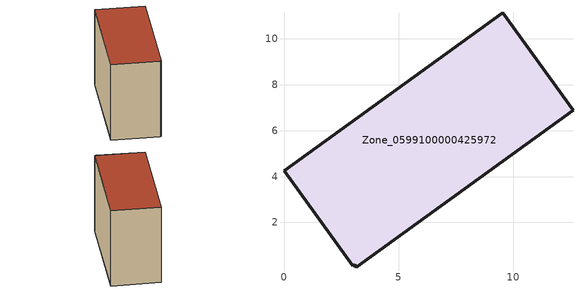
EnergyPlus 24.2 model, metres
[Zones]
Zone_0599100000425972
 floor ground (C_G): 0,4.24 9.54,11.13 12.59,6.89 3.14,0.06 3.08,0.16 2.99,0.1 z0
 wall outside (C_F): 9.54,11.13 0,4.24 2.99,0.1 3.08,0.16 3.14,0.06 12.59,6.89 9.54,11.13 z0:8.79
 roof outside (C_R): 3.14,0.06 12.59,6.89 9.54,11.13 0,4.24 2.99,0.1 3.08,0.16 z8.79
[BUILDING]
Pand.0599100000425972: North Axis=0; Terrain=City; Loads Convergence Tolerance Value=0.04; Temperature Convergence Tolerance Value=0.4; Solar Distribution=FullExterior; Maximum Number of Warmup Days=25; Minimum Number of Warmup Days=1
[Site:Location]
Rotterdam.The.Hague.AP_ZH_NLD Design_Conditions: Latitude=51.96; Longitude=4.45; Time Zone=1; Elevation=-4.5
[SITE:GROUNDTEMPERATURE:BUILDINGSURFACE]
18, 18, 18, 18, 18, 18, 18, 18, 18, 18, 18, 18
[MATERIAL] Thermal Absorptance=0.9; Solar Absorptance=0.7; Visible Absorptance=0.7
Name | Roughness | Thickness | Conductivity | Density | Specific Heat
G.TI.2006-2014 | MediumSmooth | 0.15 | 0.06 | 540 | 1210
F.TI.2006-2014 | Rough | 0.3 | 0.12 | 1920 | 840
R.TI.2006-2014 | MediumRough | 0.2 | 0.08 | 1500 | 1000
[CONSTRUCTION]
C_G: G.TI.2006-2014
C_F: F.TI.2006-2014
C_R: R.TI.2006-2014
[ZONE]
Zone_0599100000425972: Type=1; Multiplier=1; Ceiling Height=Autocalculate; Volume=Autocalculate; Floor Area=autocalculate; Part of Total Floor Area=Yes
[ZONEINFILTRATION:DESIGNFLOWRATE]
Infil_Zone_0599100000425972: Zone or ZoneList or Space or SpaceList=Zone_0599100000425972; Schedule=AlwaysOn; Design Flow Rate Calculation Method=Flow/Area; Flow Rate per Floor Area=0.0015; Constant Term Coefficient=1; Temperature Term Coefficient=0; Velocity Term Coefficient=0; Velocity Squared Term Coefficient=0
[HVACTEMPLATE:ZONE:IDEALLOADSAIRSYSTEM]
Zone_0599100000425972: Maximum Heating Supply Air Temperature=50; Minimum Cooling Supply Air Temperature=13; Maximum Heating Supply Air Humidity Ratio=0.0156; Minimum Cooling Supply Air Humidity Ratio=0.0077; Heating Limit=NoLimit; Cooling Limit=NoLimit; Dehumidification Control Type=ConstantSensibleHeatRatio; Cooling Sensible Heat Ratio=0.7; Dehumidification Setpoint=60; Humidification Control Type=None; Humidification Setpoint=30; Outdoor Air Method=None; Outdoor Air Flow Rate per Person=0.00944; Outdoor Air Flow Rate per Zone Floor Area=0; Outdoor Air Flow Rate per Zone=0; Demand Controlled Ventilation Type=None; Outdoor Air Economizer Type=NoEconomizer; Heat Recovery Type=None; Sensible Heat Recovery Effectiveness=0.7; Latent Heat Recovery Effectiveness=0.65
[ZONECONTROL:THERMOSTAT]
ThermostatControl_Zone_0599100000425972: Zone or ZoneList=Zone_0599100000425972; Control Type Schedule=DualSetpointControlType; Control 1=Thermostat_Zone_0599100000425972; Temperature Difference Between Cutout And Setpoint=0
[THERMOSTATSETPOINT:DUALSETPOINT]
Thermostat_Zone_0599100000425972: Heating Setpoint Temperature Schedule=HeatingSetpoint_Zone_0599100000425972; Cooling Setpoint Temperature Schedule=CoolingSetpoint_Zone_0599100000425972
[SCHEDULE:COMPACT]
HeatingSetpoint_Zone_0599100000425972: Through: 12/31, For: AllDays, Until: 24:00, 21
CoolingSetpoint_Zone_0599100000425972: Through: 12/31, For: AllDays, Until: 24:00, 24
DualSetpointControlType: Through: 12/31, For: AllDays, Until: 24:00, 4
AlwaysOn: Through: 12/31, For: AllDays, Until: 24:00, 1
